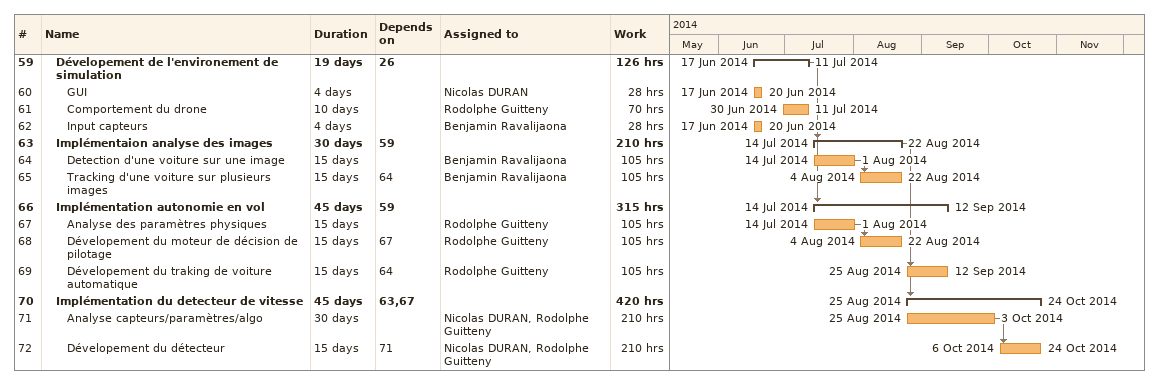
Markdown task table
| ID | Level | Task | Duration | Start | Finish | Predecessors | Resources | Work (h) |
|---|---|---|---|---|---|---|---|---|
| 59 | 2 | **Dévelopement de l'environement de simulation** | 19d | 2014-06-17 | 2014-07-11 | 26 |  | 126 |
| 60 | 3 | GUI | 4d | 2014-06-17 | 2014-06-20 |  | Nicolas DURAN | 28 |
| 61 | 3 | Comportement du drone | 10d | 2014-06-30 | 2014-07-11 |  | Rodolphe Guitteny | 70 |
| 62 | 3 | Input capteurs | 4d | 2014-06-17 | 2014-06-20 |  | Benjamin Ravalijaona | 28 |
| 63 | 2 | **Implémentaion analyse des images** | 30d | 2014-07-14 | 2014-08-22 | 59 |  | 210 |
| 64 | 3 | Detection d'une voiture sur une image | 15d | 2014-07-14 | 2014-08-01 |  | Benjamin Ravalijaona | 105 |
| 65 | 3 | Tracking d'une voiture sur plusieurs images | 15d | 2014-08-04 | 2014-08-22 | 64 | Benjamin Ravalijaona | 105 |
| 66 | 2 | **Implémentation autonomie en vol** | 45d | 2014-07-14 | 2014-09-12 | 59 |  | 315 |
| 67 | 3 | Analyse des paramètres physiques | 15d | 2014-07-14 | 2014-08-01 |  | Rodolphe Guitteny | 105 |
| 68 | 3 | Dévelopement du moteur de décision de pilotage | 15d | 2014-08-04 | 2014-08-22 | 67 | Rodolphe Guitteny | 105 |
| 69 | 3 | Dévelopement du traking de voiture automatique | 15d | 2014-08-25 | 2014-09-12 | 64 | Rodolphe Guitteny | 105 |
| 70 | 2 | **Implémentation du detecteur de vitesse** | 45d | 2014-08-25 | 2014-10-24 | 63, 67 |  | 420 |
| 71 | 3 | Analyse capteurs/paramètres/algo | 30d | 2014-08-25 | 2014-10-03 |  | Nicolas DURAN, Rodolphe Guitteny | 210 |
| 72 | 3 | Dévelopement du détecteur | 15d | 2014-10-06 | 2014-10-24 | 71 | Nicolas DURAN, Rodolphe Guitteny | 210 |
